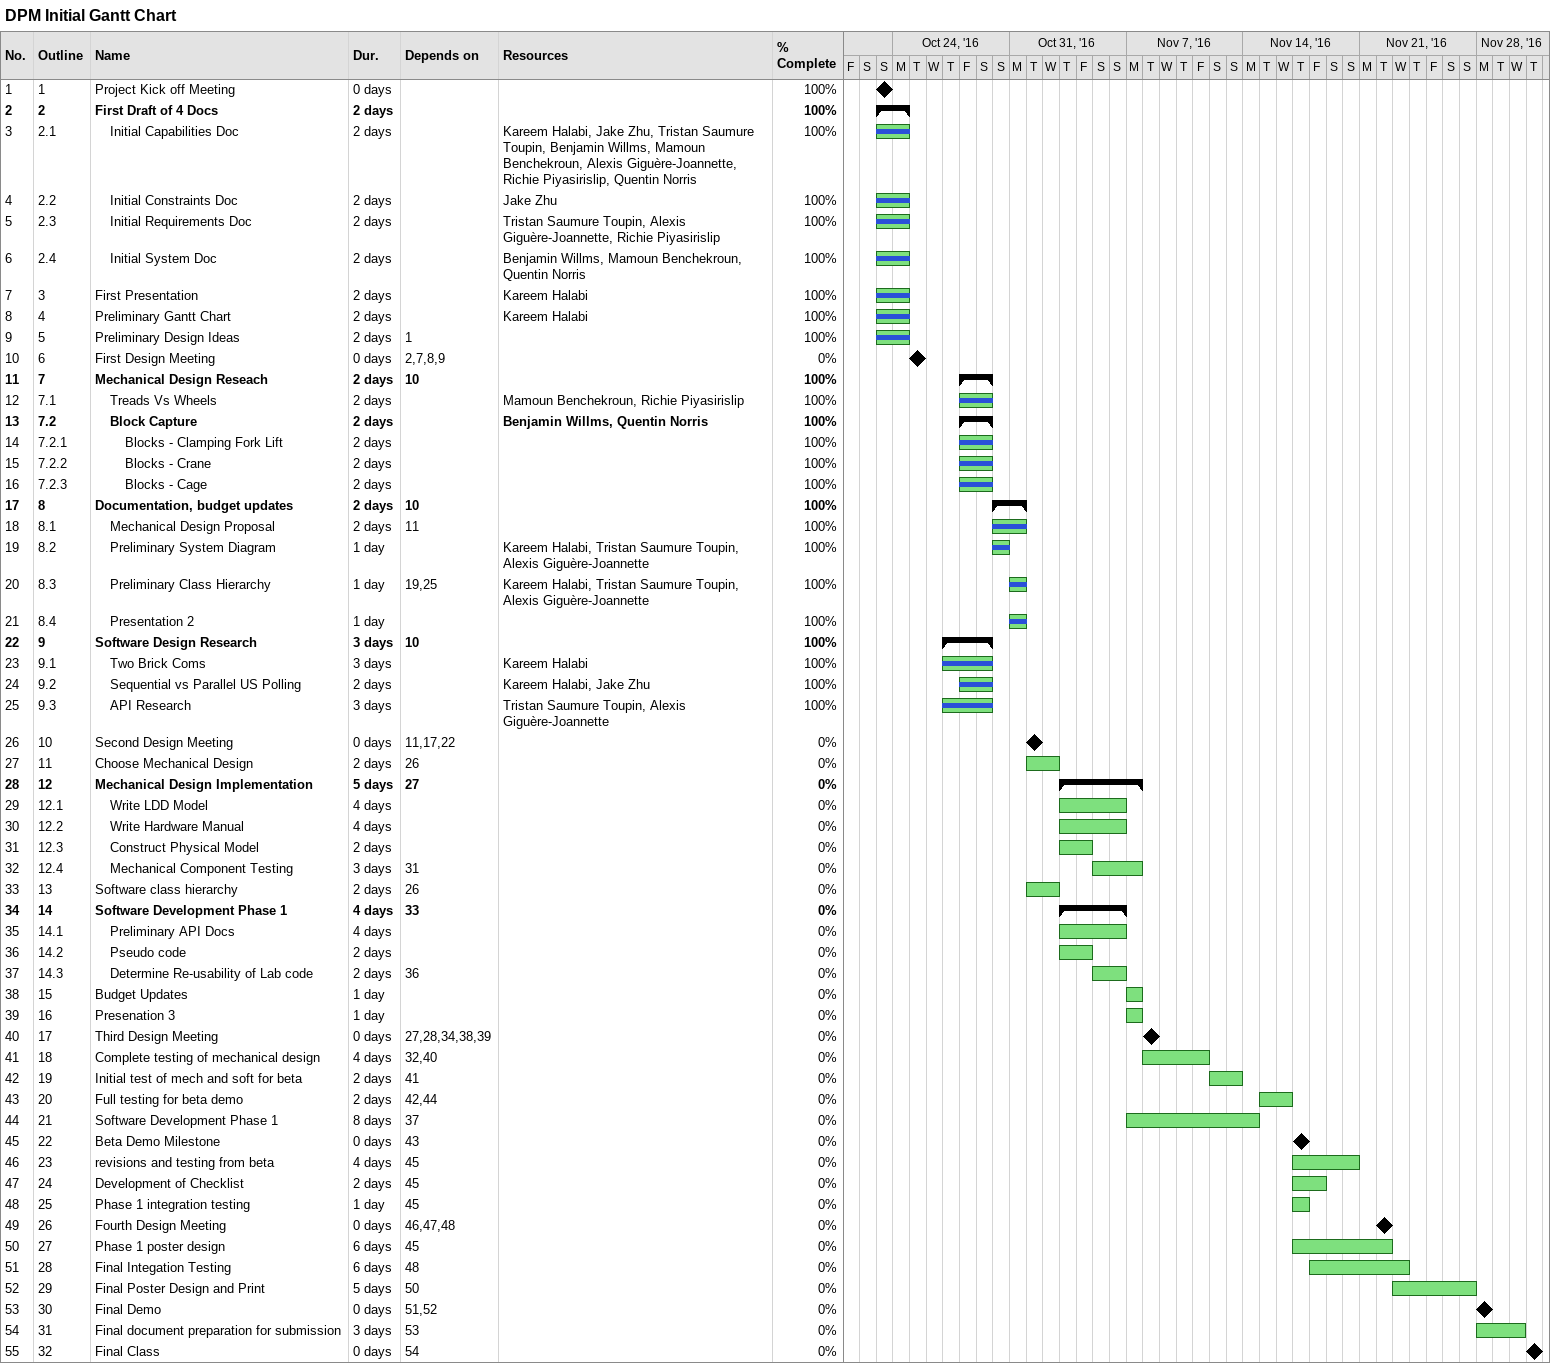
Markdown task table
DPM Initial Gantt Chart

| ID | WBS | Task | Duration | Start | Finish | Predecessors | Resources | % complete |
|---|---|---|---|---|---|---|---|---|
| 1 | 1 | Project Kick off Meeting | 0d | 2016-10-23 | 2016-10-23 |  |  | 100 |
| 2 | 2 | **First Draft of 4 Docs** | 2d | 2016-10-23 | 2016-10-24 |  |  | 100 |
| 3 | 2.1 | Initial Capabilities Doc | 2d | 2016-10-23 | 2016-10-24 |  | Kareem Halabi, Jake Zhu, Tristan Saumure Toupin, Benjamin Willms, Mamoun Benchekroun, Alexis Giguère-Joannette, Richie Piyasirislip, Quentin Norris | 100 |
| 4 | 2.2 | Initial Constraints Doc | 2d | 2016-10-23 | 2016-10-24 |  | Jake Zhu | 100 |
| 5 | 2.3 | Initial Requirements Doc | 2d | 2016-10-23 | 2016-10-24 |  | Tristan Saumure Toupin, Alexis Giguère-Joannette, Richie Piyasirislip | 100 |
| 6 | 2.4 | Initial System Doc | 2d | 2016-10-23 | 2016-10-24 |  | Benjamin Willms, Mamoun Benchekroun, Quentin Norris | 100 |
| 7 | 3 | First Presentation | 2d | 2016-10-23 | 2016-10-24 |  | Kareem Halabi | 100 |
| 8 | 4 | Preliminary Gantt Chart | 2d | 2016-10-23 | 2016-10-24 |  | Kareem Halabi | 100 |
| 9 | 5 | Preliminary Design Ideas | 2d | 2016-10-23 | 2016-10-24 | 1 |  | 100 |
| 10 | 6 | First Design Meeting | 0d | 2016-10-25 | 2016-10-25 | 2, 7, 8, 9 |  | 0 |
| 11 | 7 | **Mechanical Design Reseach** | 2d | 2016-10-28 | 2016-10-29 | 10 |  | 100 |
| 12 | 7.1 | Treads Vs Wheels | 2d | 2016-10-28 | 2016-10-29 |  | Mamoun Benchekroun, Richie Piyasirislip | 100 |
| 13 | 7.2 | **Block Capture** | 2d | 2016-10-28 | 2016-10-29 |  | Benjamin Willms, Quentin Norris | 100 |
| 14 | 7.2.1 | Blocks - Clamping Fork Lift | 2d | 2016-10-28 | 2016-10-29 |  |  | 100 |
| 15 | 7.2.2 | Blocks - Crane | 2d | 2016-10-28 | 2016-10-29 |  |  | 100 |
| 16 | 7.2.3 | Blocks - Cage | 2d | 2016-10-28 | 2016-10-29 |  |  | 100 |
| 17 | 8 | **Documentation, budget updates** | 2d | 2016-10-30 | 2016-10-31 | 10 |  | 100 |
| 18 | 8.1 | Mechanical Design Proposal | 2d | 2016-10-30 | 2016-10-31 | 11 |  | 100 |
| 19 | 8.2 | Preliminary System Diagram | 1d | 2016-10-30 | 2016-10-30 |  | Kareem Halabi, Tristan Saumure Toupin, Alexis Giguère-Joannette | 100 |
| 20 | 8.3 | Preliminary Class Hierarchy | 1d | 2016-10-31 | 2016-10-31 | 19, 25 | Kareem Halabi, Tristan Saumure Toupin, Alexis Giguère-Joannette | 100 |
| 21 | 8.4 | Presentation 2 | 1d | 2016-10-31 | 2016-10-31 |  |  | 100 |
| 22 | 9 | **Software Design Research** | 3d | 2016-10-27 | 2016-10-29 | 10 |  | 100 |
| 23 | 9.1 | Two Brick Coms | 3d | 2016-10-27 | 2016-10-29 |  | Kareem Halabi | 100 |
| 24 | 9.2 | Sequential vs Parallel US Polling | 2d | 2016-10-28 | 2016-10-29 |  | Kareem Halabi, Jake Zhu | 100 |
| 25 | 9.3 | API Research | 3d | 2016-10-27 | 2016-10-29 |  | Tristan Saumure Toupin, Alexis Giguère-Joannette | 100 |
| 26 | 10 | Second Design Meeting | 0d | 2016-11-01 | 2016-11-01 | 11, 17, 22 |  | 0 |
| 27 | 11 | Choose Mechanical Design | 2d | 2016-11-01 | 2016-11-02 | 26 |  | 0 |
| 28 | 12 | **Mechanical Design Implementation** | 5d | 2016-11-03 | 2016-11-07 | 27 |  | 0 |
| 29 | 12.1 | Write LDD Model | 4d | 2016-11-03 | 2016-11-06 |  |  | 0 |
| 30 | 12.2 | Write Hardware Manual | 4d | 2016-11-03 | 2016-11-06 |  |  | 0 |
| 31 | 12.3 | Construct Physical Model | 2d | 2016-11-03 | 2016-11-04 |  |  | 0 |
| 32 | 12.4 | Mechanical Component Testing | 3d | 2016-11-05 | 2016-11-07 | 31 |  | 0 |
| 33 | 13 | Software class hierarchy | 2d | 2016-11-01 | 2016-11-02 | 26 |  | 0 |
| 34 | 14 | **Software Development Phase 1** | 4d | 2016-11-03 | 2016-11-06 | 33 |  | 0 |
| 35 | 14.1 | Preliminary API Docs | 4d | 2016-11-03 | 2016-11-06 |  |  | 0 |
| 36 | 14.2 | Pseudo code | 2d | 2016-11-03 | 2016-11-04 |  |  | 0 |
| 37 | 14.3 | Determine Re-usability of Lab code | 2d | 2016-11-05 | 2016-11-06 | 36 |  | 0 |
| 38 | 15 | Budget Updates | 1d | 2016-11-07 | 2016-11-07 |  |  | 0 |
| 39 | 16 | Presenation 3 | 1d | 2016-11-07 | 2016-11-07 |  |  | 0 |
| 40 | 17 | Third Design Meeting | 0d | 2016-11-08 | 2016-11-08 | 27, 28, 34, 38, 39 |  | 0 |
| 41 | 18 | Complete testing of mechanical design | 4d | 2016-11-08 | 2016-11-11 | 32, 40 |  | 0 |
| 42 | 19 | Initial test of mech and soft for beta | 2d | 2016-11-12 | 2016-11-13 | 41 |  | 0 |
| 43 | 20 | Full testing for beta demo | 2d | 2016-11-15 | 2016-11-16 | 42, 44 |  | 0 |
| 44 | 21 | Software Development Phase 1 | 8d | 2016-11-07 | 2016-11-14 | 37 |  | 0 |
| 45 | 22 | Beta Demo Milestone | 0d | 2016-11-17 | 2016-11-17 | 43 |  | 0 |
| 46 | 23 | revisions and testing from beta | 4d | 2016-11-17 | 2016-11-20 | 45 |  | 0 |
| 47 | 24 | Development of Checklist | 2d | 2016-11-17 | 2016-11-18 | 45 |  | 0 |
| 48 | 25 | Phase 1 integration testing | 1d | 2016-11-17 | 2016-11-17 | 45 |  | 0 |
| 49 | 26 | Fourth Design Meeting | 0d | 2016-11-22 | 2016-11-22 | 46, 47, 48 |  | 0 |
| 50 | 27 | Phase 1 poster design | 6d | 2016-11-17 | 2016-11-22 | 45 |  | 0 |
| 51 | 28 | Final Integation Testing | 6d | 2016-11-18 | 2016-11-23 | 48 |  | 0 |
| 52 | 29 | Final Poster Design and Print | 5d | 2016-11-23 | 2016-11-27 | 50 |  | 0 |
| 53 | 30 | Final Demo | 0d | 2016-11-28 | 2016-11-28 | 51, 52 |  | 0 |
| 54 | 31 | Final document preparation for submission | 3d | 2016-11-28 | 2016-11-30 | 53 |  | 0 |
| 55 | 32 | Final Class | 0d | 2016-12-01 | 2016-12-01 | 54 |  | 0 |
